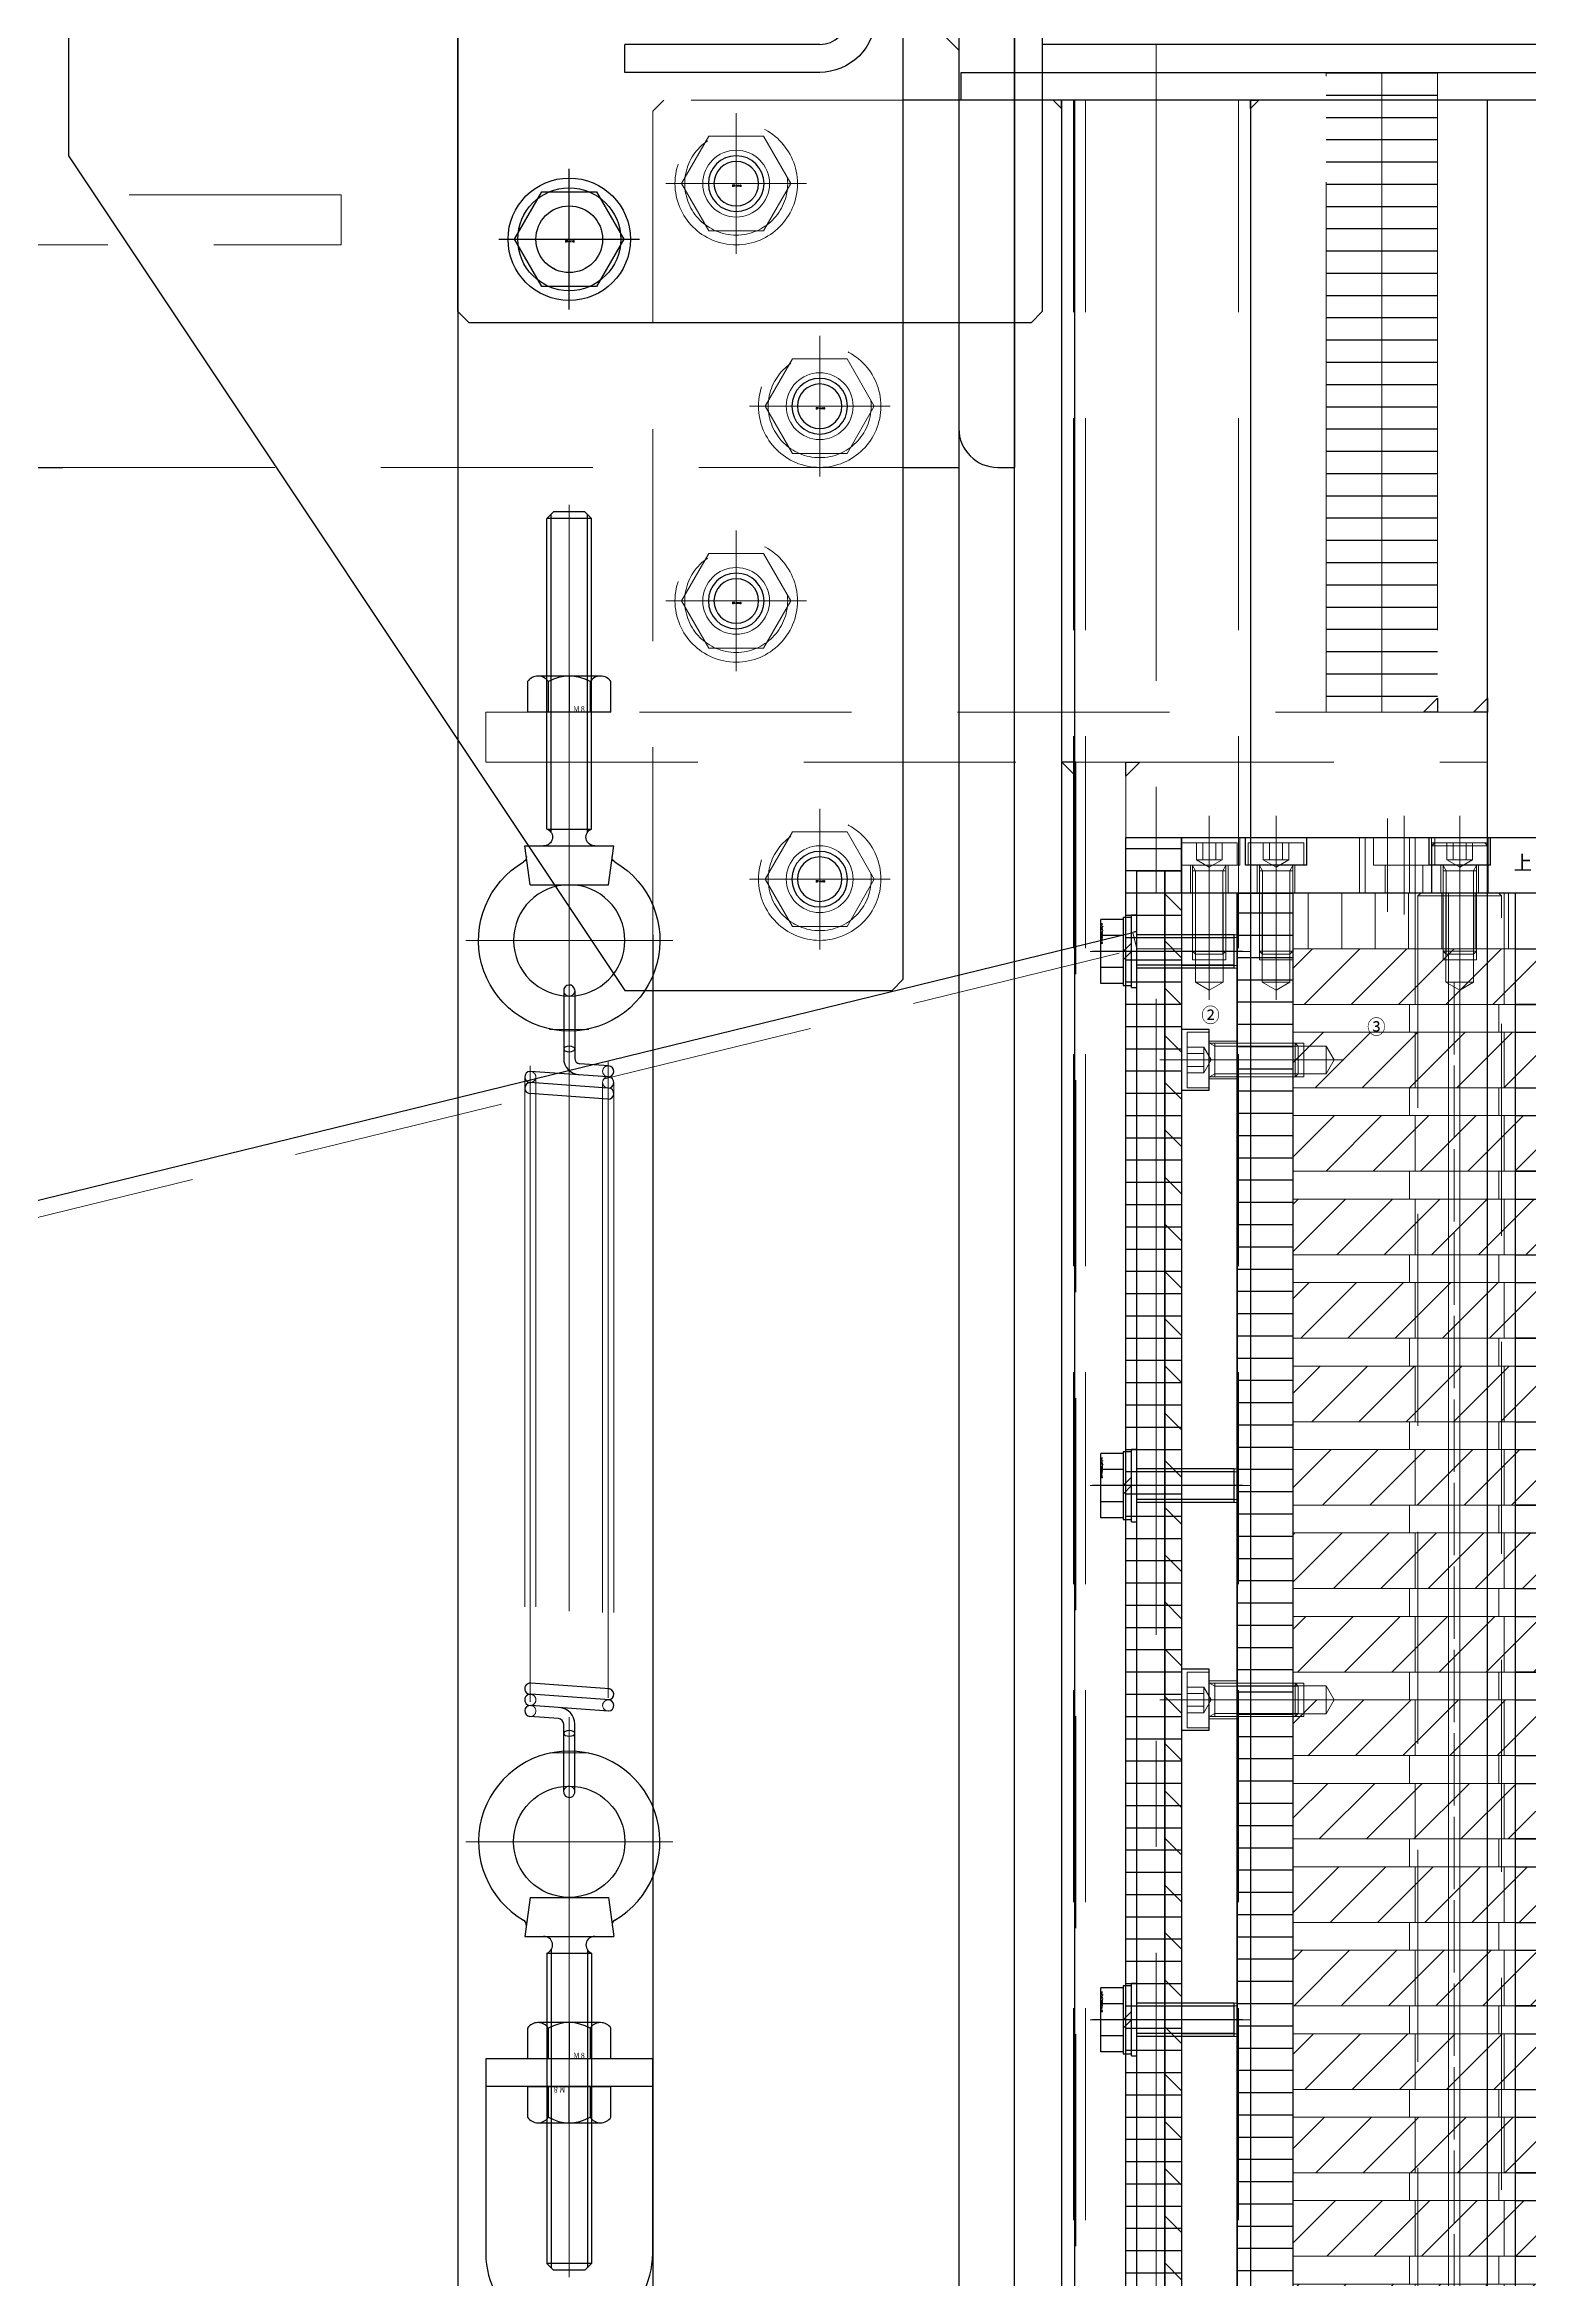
# Model space of a CAD drawing. Header units: millimetres. Extents: x -16130 to 36813, y -8099 to 27484.
# Drawn here: x 23493.6 to 23760.4, y 4393.5 to 4795.1 of the extents above; entities that cross this region are included whole.
import ezdxf

# ---------------------------------------------------------------- set-up
doc = ezdxf.new("R2010")
doc.units = ezdxf.units.MM
doc.header["$LTSCALE"] = 6
for name, pattern in [('CENTER2', [28.575, 19.05, -3.175, 3.175, -3.175]), ('HIDDEN', [9.525, 6.35, -3.175]), ('PHANTOM2', [31.75, 15.875, -3.175, 3.175, -3.175, 3.175, -3.175])]:
    doc.linetypes.add(name, pattern=pattern)
for name, color, linetype, lineweight in [('04_HIDDEN', 2, 'HIDDEN', 13), ('05_CENTER', 4, 'CENTER2', 13), ('06_PHANTOM', 2, 'PHANTOM2', 13)]:
    doc.layers.add(name, color=color, linetype=linetype, lineweight=lineweight)
doc.layers.add('10_DRAFT', color=8, linetype='Continuous', lineweight=0, plot=False)
doc.styles.add('KANJI0', font='txt.shx', dxfattribs={"width": 0.9, "height": 30, "bigfont": 'bigfont'})
doc.styles.add('KSS_TXT', font='txt.shx', dxfattribs={"bigfont": 'extfont2.shx'})
doc.styles.add('KSS_TXT_L', font='txt.shx', dxfattribs={"height": 3, "bigfont": 'extfont2.shx'})

# ---------------------------------------------------------------- blocks, each defined once
blk = doc.blocks.new('A$C2B834F33_1_1')
at = {"color": 0}
for p, q in [((0, 0), (-100, 0)), ((-100, -3), (-100, 0)), ((0, 0), (0, -100)), ((-93, -10), (-20, -10)), ((-10, -20), (-10, -93)), ((-3, -100), (0, -100))]:
    blk.add_line(p, q, dxfattribs=at)
for centre, radius, start, end in [((-93, -3), 7, 180, 270), ((-20, -20), 10, 0, 90), ((-3, -93), 7, 180, 270)]:
    blk.add_arc(centre, radius, start, end, dxfattribs=at)
blk = doc.blocks.new('A$C6A451463_1_1')
at = {"color": 0}
for p, q in [((-93, -10), (-210, -10)), ((-210, -100), (-210, -10)), ((-25, -10), (-10, -25)), ((-10, -93), (-10, -100)), ((-210, -100), (-171, -100)), ((-20, -100), (-10, -100))]:
    blk.add_line(p, q, dxfattribs=at)
at = {"layer": '04_HIDDEN'}
for p, q in [((-210, -25), (-201, -25)), ((-210, -25.9), (-201, -25.9)), ((-210, -34.1), (-201, -34.1)), ((-210, -35), (-201, -35)), ((-210, -75), (-201, -75)), ((-210, -75.9), (-201, -75.9)), ((-210, -84.1), (-201, -84.1)), ((-210, -85), (-201, -85)), ((-171, -100), (-20, -100))]:
    blk.add_line(p, q, dxfattribs=at)
for points in [[(-210, -100), (-201, -100), (-201, -10), (-210, -10)], [(-201, -60), (-121, -60), (-121, -51), (-201, -51)]]:
    blk.add_lwpolyline(points, close=True, dxfattribs=at)
at = {"layer": '05_CENTER'}
for p, q in [((-215, -30), (-196, -30)), ((-215, -80), (-196, -80))]:
    blk.add_line(p, q, dxfattribs=at)
blk.add_blockref('A$C2B834F33_1_1', (0, 0))
blk = doc.blocks.new('A$C782A22E4_1_1_1')
at = {"color": 0}
blk.add_lwpolyline([(-595, -110), (664.13, -110), (664.13, -105), (-595, -105)], close=True, dxfattribs=at)
blk = doc.blocks.new('A$C59FA16D1_1_1')
at = {"color": 0}
blk.add_line((-1310, 2592), (-1310, -934), dxfattribs=at)
blk.add_lwpolyline([(-1395, 2592), (-1400, 2592), (-1400, -934), (-1300, -934), (-1300, 2592), (-1310, 2592)], dxfattribs=at)
blk.add_circle((-1380, 2457), 6, dxfattribs=at)
at = {"layer": '05_CENTER'}
for p, q in [((-1380, 2446.59), (-1380, 2467.41)), ((-1369.59, 2457), (-1390.41, 2457))]:
    blk.add_line(p, q, dxfattribs=at)
blk = doc.blocks.new('A$C4AB33B9E_1_1')
at = {"color": 0}
for p, q in [((6.5, 5), (6.5, 10)), ((17.5, 5), (17.5, 10)), ((39.5, 5), (39.5, 10)), ((50.5, 5), (50.5, 10)), ((17.5, 5), (6.5, 5)), ((50.5, 5), (39.5, 5))]:
    blk.add_line(p, q, dxfattribs=at)
blk.add_lwpolyline([(-5, 10), (60, 10), (60, 0), (-5, 0)], close=True, dxfattribs=at)
at = {"layer": '04_HIDDEN'}
for p, q in [((5.5, 5), (5.5, 10)), ((27, 10), (27, 0)), ((28, 10), (28, 0)), ((36, 10), (36, 0)), ((37, 10), (37, 0)), ((5.5, 5), (-5, 5)), ((-3.4, 0), (-3.4, 5)), ((3.4, 0), (3.4, 5)), ((8.6, 0), (8.6, 5)), ((15.4, 0), (15.4, 5)), ((41.6, 0), (41.6, 5)), ((48.4, 0), (48.4, 5))]:
    blk.add_line(p, q, dxfattribs=at)
at = {"layer": '04_HIDDEN', "color": 9}
for p, q in [((39.9, 0), (39.9, 10)), ((50.1, 0), (50.1, 10))]:
    blk.add_line(p, q, dxfattribs=at)
at = {"layer": '05_CENTER'}
for p, q in [((0, 13.86), (0, -3.86)), ((12, 13.86), (12, -3.86)), ((32, 13.39), (32, -3.39)), ((45, 13.86), (45, -3.86))]:
    blk.add_line(p, q, dxfattribs=at)
at = {"layer": '10_DRAFT'}
for p, q in [((35, 13.86), (35, -3.86)), ((29.5, 5), (29.5, 10)), ((40.5, 5), (40.5, 10)), ((40.5, 5), (29.5, 5)), ((31.6, 0), (31.6, 5)), ((38.4, 0), (38.4, 5))]:
    blk.add_line(p, q, dxfattribs=at)
at = {"layer": '10_DRAFT', "style": 'KSS_TXT'}
blk.add_text('上', height=3, dxfattribs=at).set_placement((54.69, 3.84))
blk = doc.blocks.new('A$C5D937532_1_1')
at = {"color": 0}
blk.add_lwpolyline([(-43, -405), (7, -405), (7, 0), (-43, 0)], close=True, dxfattribs=at)
at = {"layer": '04_HIDDEN'}
for p, q in [((-39, 0), (-39, -12)), ((-38.5, 0), (-38.5, -16)), ((-33.5, 0), (-33.5, -16)), ((-33, 0), (-33, -12)), ((-6, 0), (-6, -12)), ((-5.5, 0), (-5.5, -16)), ((-0.5, 0), (-0.5, -16)), ((0, 0), (0, -12)), ((-33, -12), (-39, -12)), ((0, -12), (-6, -12)), ((-36, -17.44), (-38.5, -16)), ((-33.5, -16), (-38.5, -16)), ((-33.5, -16), (-36, -17.44)), ((-3, -17.44), (-5.5, -16)), ((-0.5, -16), (-5.5, -16)), ((-0.5, -16), (-3, -17.44)), ((-43, -27), (-31, -27)), ((-43, -27.5), (-27, -27.5)), ((-31, -27), (-31, -33)), ((-27, -27.5), (-25.56, -30)), ((-27, -27.5), (-27, -32.5)), ((-25.56, -30), (-27, -32.5)), ((-43, -32.5), (-27, -32.5)), ((-43, -33), (-31, -33)), ((-43, -142), (-31, -142)), ((-43, -142.5), (-27, -142.5)), ((-31, -142), (-31, -148)), ((-27, -142.5), (-25.56, -145)), ((-27, -142.5), (-27, -147.5)), ((-43, -147.5), (-27, -147.5)), ((-43, -148), (-31, -148)), ((-25.56, -145), (-27, -147.5))]:
    blk.add_line(p, q, dxfattribs=at)
at = {"layer": '05_CENTER'}
for p, q in [((-36, 2.19), (-36, -19.18)), ((-3, 2.19), (-3, -19.18)), ((-45.19, -30), (-23.82, -30)), ((-45.19, -145), (-23.82, -145))]:
    blk.add_line(p, q, dxfattribs=at)
at = {"layer": '10_DRAFT', "style": 'KSS_TXT'}
blk.add_text('③', height=3, dxfattribs=at).set_placement((-19.63, -25.64))
blk = doc.blocks.new('A$C42137086_1_1')
at = {"color": 0}
for p, q in [((0, -24.5), (-5, -24.5)), ((0, -35.5), (0, -24.5)), ((0, -35.5), (-5, -35.5)), ((0, -139.5), (-5, -139.5)), ((0, -150.5), (0, -139.5)), ((0, -150.5), (-5, -150.5))]:
    blk.add_line(p, q, dxfattribs=at)
blk.add_lwpolyline([(-5, -405), (5, -405), (5, 0), (-5, 0)], close=True, dxfattribs=at)
at = {"layer": '04_HIDDEN'}
for p, q in [((-3, 0), (-3, -12)), ((-2.5, 0), (-2.5, -16)), ((2.5, 0), (2.5, -16)), ((3, 0), (3, -12)), ((3, -12), (-3, -12)), ((0, -17.44), (-2.5, -16)), ((2.5, -16), (-2.5, -16)), ((2.5, -16), (0, -17.44)), ((5, -26.6), (0, -26.6)), ((5, -33.4), (0, -33.4)), ((5, -141.6), (0, -141.6)), ((5, -148.4), (0, -148.4))]:
    blk.add_line(p, q, dxfattribs=at)
at = {"layer": '04_HIDDEN', "color": 9}
for p, q in [((-5, -7.5), (5, -7.5)), ((-5, -8), (5, -8)), ((-5, -13), (5, -13)), ((-5, -13.5), (5, -13.5)), ((-5, -103.5), (5, -103.5)), ((-5, -104), (5, -104)), ((-5, -109), (5, -109)), ((-5, -109.5), (5, -109.5)), ((-5, -199.5), (5, -199.5)), ((-5, -200), (5, -200)), ((-5, -205), (5, -205)), ((-5, -205.5), (5, -205.5))]:
    blk.add_line(p, q, dxfattribs=at)
at = {"layer": '05_CENTER'}
for p, q in [((0, 2.19), (0, -19.18)), ((-8.86, -30), (8.86, -30)), ((-8.86, -145), (8.86, -145))]:
    blk.add_line(p, q, dxfattribs=at)
at = {"layer": '05_CENTER', "color": 9}
for p, q in [((-7.5, -10.5), (7.5, -10.5)), ((-7.5, -106.5), (7.5, -106.5)), ((-7.5, -202.5), (7.5, -202.5))]:
    blk.add_line(p, q, dxfattribs=at)
at = {"layer": '10_DRAFT', "style": 'KSS_TXT'}
blk.add_text('②', height=3, dxfattribs=at).set_placement((-1.43, -23.54))
blk = doc.blocks.new('A$C63852907_1_1_1')
at = {"color": 0}
for p, q in [((-4.5, 9), (-5, 8.5)), ((-5, 0), (-5, 8.5)), ((-5, 8.5), (5, 8.5)), ((-4.5, 9), (4.5, 9)), ((4.5, 9), (5, 8.5)), ((5, 8.5), (5, 0)), ((-7.5, -0.5), (7.5, -0.5))]:
    blk.add_line(p, q, dxfattribs=at)
blk.add_lwpolyline([(-7, -405), (7, -405), (7.5, -404.5), (7.5, -0.5), (7, 0), (-7, 0), (-7.5, -0.5), (-7.5, -404.5)], close=True, dxfattribs=at)
at = {"layer": '05_CENTER'}
blk.add_line((0, 12.86), (0, -417.86), dxfattribs=at)
blk = doc.blocks.new('CBS6-16b_1_1_1')
at = {"color": 0}
for p, q in [((-4, 5), (-4, -5)), ((0, 5), (-4, 5)), ((0, 5), (0, -5)), ((0, 3), (15.46, 3)), ((0.06, 3), (1, 2.46)), ((1, 3), (1, -3)), ((1, 2.46), (16, 2.46)), ((15.46, 3), (15.46, -3)), ((15.46, 3), (16, 2.46)), ((16, 2.46), (16, -2.46)), ((0, -3), (15.46, -3)), ((0.06, -3), (1, -2.46)), ((1, -2.46), (16, -2.46)), ((15.46, -3), (16, -2.46)), ((0, -5), (-4, -5))]:
    blk.add_line(p, q, dxfattribs=at)
at = {"layer": '04_HIDDEN', "color": 0}
for p, q in [((-1, 2.31), (-4, 2.31)), ((-4, 1.15), (-1, 1.15)), ((-1, 2.31), (0.33, 0)), ((-1, 2.31), (-1, -2.31)), ((-4, -1.15), (-1, -1.15)), ((-4, -2.31), (-1, -2.31)), ((0.33, 0), (-1, -2.31))]:
    blk.add_line(p, q, dxfattribs=at)
at = {"layer": '05_CENTER', "color": 0}
blk.add_line((-4.82, 0), (16.83, 0), dxfattribs=at)
blk = doc.blocks.new('A$C0825307D_1_1')
for name, p in [('A$C4AB33B9E_1_1', (5, 202.5)), ('A$C42137086_1_1', (5, 202.5)), ('A$C5D937532_1_1', (53, 202.5))]:
    blk.add_blockref(name, p)
at = {"layer": '04_HIDDEN'}
blk.add_blockref('A$C63852907_1_1_1', (50, 202.5), dxfattribs=at)
at = {"layer": '04_HIDDEN', "color": 4, "rotation": 270}
for p in [(5, 207.5), (17, 207.5), (50, 207.5)]:
    blk.add_blockref('CBS6-16b_1_1_1', p, dxfattribs=at)
at = {"layer": '04_HIDDEN', "color": 4}
for p in [(5, 172.5), (5, 57.5)]:
    blk.add_blockref('CBS6-16b_1_1_1', p, dxfattribs=at)
blk = doc.blocks.new('A$C43D50A63_1_1')
h = blk.add_hatch()
h.set_pattern_fill('_USER', color=3, scale=6, angle=45, pattern_type=0)
h.set_pattern_definition([(45, (-8147.3205, -26429.961), (-4.2426407, 4.2426407), [])])
h.paths.add_polyline_path([(-8, 10), (-29, 10), (-29, 0), (-8, 0)])
h.paths.add_polyline_path([(-1, 10), (-8, 10), (-8, 0), (-1, 0)])
h.paths.add_polyline_path([(0, 10), (-1, 10), (-1, 0), (0, 0)])
h.paths.add_polyline_path([(8, 10), (0, 10), (0, 0), (8, 0)])
h.paths.add_polyline_path([(21, 10), (8, 10), (8, 0), (21, 0)])
h.paths.add_polyline_path([(29.23, 10), (21, 10), (21, 0), (29.23, 0)])
h.paths.add_polyline_path([(37.26, 10), (29.23, 10), (29.23, 0), (37.26, 0)])
at = {"color": 0}
blk.add_line((21, 10), (21, 0), dxfattribs=at)
blk.add_lwpolyline([(-29, 10), (37.26, 10), (37.26, 0), (-29, 0)], close=True, dxfattribs=at)
at = {"layer": '04_HIDDEN'}
for p, q in [((-7, 10), (-7, 0)), ((9, 10), (9, 0))]:
    blk.add_line(p, q, dxfattribs=at)
at = {"layer": '04_HIDDEN', "color": 9}
for p, q in [((-1, 10), (-1, 0)), ((28, 10), (28, 0))]:
    blk.add_line(p, q, dxfattribs=at)
at = {"layer": '05_CENTER'}
blk.add_line((1, 15.5), (1, -5.5), dxfattribs=at)
blk = doc.blocks.new('A$C4F4128C7_1_1')
at = {"color": 0}
blk.add_line((21, 5), (21, 0), dxfattribs=at)
blk.add_lwpolyline([(-29, 5), (29.63, 5), (29.63, 0), (-29, 0)], close=True, dxfattribs=at)
at = {"layer": '04_HIDDEN'}
for p, q in [((-8, 5), (-8, 0)), ((8, 5), (8, 0))]:
    blk.add_line(p, q, dxfattribs=at)
at = {"layer": '04_HIDDEN', "color": 9}
blk.add_line((-1, 5), (-1, 0), dxfattribs=at)
at = {"layer": '05_CENTER'}
blk.add_line((0, 9), (0, -4), dxfattribs=at)
blk = doc.blocks.new('A$C75237A7E_1_1')
h = blk.add_hatch()
h.set_pattern_fill('_USER', color=3, scale=6, angle=90, pattern_type=0)
h.set_pattern_definition([(90, (-9729.3424, -24487.993), (-6, 4e-16), [])])
h.paths.add_polyline_path([(29.63, 10), (21, 10), (21, 0), (29.63, 0)])
h.paths.add_polyline_path([(21, 10), (8, 10), (8, 0), (21, 0)])
h.paths.add_polyline_path([(8, 10), (0, 10), (0, 0), (8, 0)])
h.paths.add_polyline_path([(0, 10), (-1, 10), (-1, 0), (0, 0)])
h.paths.add_polyline_path([(-1, 10), (-8, 10), (-8, 0), (-1, 0)])
h.paths.add_polyline_path([(-8, 10), (-29, 10), (-29, 0), (-8, 0)])
at = {"color": 0}
blk.add_line((21, 10), (21, 0), dxfattribs=at)
blk.add_lwpolyline([(-29, 10), (29.63, 10), (29.63, 0), (-29, 0)], close=True, dxfattribs=at)
at = {"layer": '04_HIDDEN'}
for p, q in [((-7, 10), (-7, 0)), ((9, 10), (9, 0))]:
    blk.add_line(p, q, dxfattribs=at)
at = {"layer": '04_HIDDEN', "color": 9}
blk.add_line((-1, 10), (-1, 0), dxfattribs=at)
at = {"layer": '05_CENTER'}
blk.add_line((1, 15), (1, -5), dxfattribs=at)
blk = doc.blocks.new('A$C574158FF_1_1_1')
h = blk.add_hatch()
h.set_pattern_fill('_USER', color=3, scale=4, pattern_type=0)
h.set_pattern_definition([(0, (112.774, 139.052), (0, 4), [])])
h.paths.add_polyline_path([(10, 0), (0, 0), (0, -405), (10, -405)])
at = {"color": 3}
blk.add_lwpolyline([(10, 0), (0, 0), (0, -405), (10, -405)], close=True, dxfattribs=at)
blk = doc.blocks.new('A$C2D3A72E1_1_1')
for p, q in [((68.63, 202.5), (50, 202.5)), ((50, 192.5), (76.26, 192.5)), ((50, 182.5), (68.63, 182.5)), ((76.26, 182.5), (50, 182.5)), ((50, 177.5), (76.26, 177.5)), ((50, 167.5), (68.63, 167.5)), ((50, 162.5), (76.26, 162.5)), ((50, 152.5), (68.63, 152.5)), ((76.26, 152.5), (50, 152.5)), ((50, 147.5), (76.26, 147.5)), ((50, 137.5), (68.63, 137.5)), ((50, 132.5), (76.26, 132.5)), ((50, 122.5), (68.63, 122.5)), ((76.26, 122.5), (50, 122.5)), ((50, 117.5), (76.26, 117.5)), ((50, 107.5), (68.63, 107.5)), ((50, 102.5), (76.26, 102.5)), ((50, 92.5), (68.63, 92.5)), ((76.26, 92.5), (50, 92.5)), ((50, 87.5), (76.26, 87.5)), ((50, 77.5), (68.63, 77.5)), ((50, 72.5), (76.26, 72.5)), ((50, 62.5), (68.63, 62.5)), ((76.26, 62.5), (50, 62.5)), ((50, 57.5), (76.26, 57.5)), ((50, 47.5), (68.63, 47.5)), ((50, 42.5), (76.26, 42.5)), ((50, 32.5), (68.63, 32.5)), ((76.26, 32.5), (50, 32.5)), ((50, 27.5), (76.26, 27.5)), ((50, 17.5), (68.63, 17.5)), ((50, 12.5), (76.26, 12.5)), ((50, 2.5), (68.63, 2.5)), ((76.26, 2.5), (50, 2.5)), ((50, -2.5), (76.26, -2.5)), ((50, -12.5), (68.63, -12.5)), ((50, -17.5), (76.26, -17.5)), ((50, -27.5), (68.63, -27.5)), ((76.26, -27.5), (50, -27.5)), ((50, -32.5), (76.26, -32.5)), ((50, -42.5), (68.63, -42.5))]:
    blk.add_line(p, q)
at = {"xscale": -1}
blk.add_blockref('A$C574158FF_1_1_1', (10, 202.5), dxfattribs=at)
at = {"layer": '04_HIDDEN'}
for name, p in [('A$C75237A7E_1_1', (39, 192.5)), ('A$C43D50A63_1_1', (39, 182.5)), ('A$C4F4128C7_1_1', (39, 177.5)), ('A$C43D50A63_1_1', (39, 167.5)), ('A$C4F4128C7_1_1', (39, 162.5)), ('A$C43D50A63_1_1', (39, 152.5)), ('A$C4F4128C7_1_1', (39, 147.5)), ('A$C43D50A63_1_1', (39, 137.5)), ('A$C4F4128C7_1_1', (39, 132.5)), ('A$C43D50A63_1_1', (39, 122.5)), ('A$C4F4128C7_1_1', (39, 117.5)), ('A$C43D50A63_1_1', (39, 107.5)), ('A$C4F4128C7_1_1', (39, 102.5)), ('A$C43D50A63_1_1', (39, 92.5)), ('A$C4F4128C7_1_1', (39, 87.5)), ('A$C43D50A63_1_1', (39, 77.5)), ('A$C4F4128C7_1_1', (39, 72.5)), ('A$C43D50A63_1_1', (39, 62.5)), ('A$C4F4128C7_1_1', (39, 57.5)), ('A$C43D50A63_1_1', (39, 47.5)), ('A$C4F4128C7_1_1', (39, 42.5)), ('A$C43D50A63_1_1', (39, 32.5)), ('A$C4F4128C7_1_1', (39, 27.5)), ('A$C43D50A63_1_1', (39, 17.5)), ('A$C4F4128C7_1_1', (39, 12.5)), ('A$C43D50A63_1_1', (39, 2.5)), ('A$C4F4128C7_1_1', (39, -2.5)), ('A$C43D50A63_1_1', (39, -12.5)), ('A$C4F4128C7_1_1', (39, -17.5)), ('A$C43D50A63_1_1', (39, -27.5)), ('A$C4F4128C7_1_1', (39, -32.5)), ('A$C43D50A63_1_1', (39, -42.5)), ('A$C4F4128C7_1_1', (39, -47.5)), ('A$C43D50A63_1_1', (39, -57.5))]:
    blk.add_blockref(name, p, dxfattribs=at)
blk = doc.blocks.new('A$C7E6C0F0D_1_1')
for name, p in [('A$C0825307D_1_1', (0, 0)), ('A$C2D3A72E1_1_1', (10, 0))]:
    blk.add_blockref(name, p)
blk = doc.blocks.new('A$C30B32F76_1_1')
at = {"color": 0}
blk.add_line((-15, -12), (-45, -12), dxfattribs=at)
blk.add_lwpolyline([(-15, -7), (-45, -7), (-45, -42, 1.000008), (-15, -42)], format="xyb", close=True, dxfattribs=at)
at = {"layer": '05_CENTER'}
blk.add_line((-30, -2), (-30, -17), dxfattribs=at)
blk = doc.blocks.new('A$C63605BD2_1_1_1')
at = {"color": 0}
blk.add_line((-490, 77), (-5.71, 195.41), dxfattribs=at)
blk.add_lwpolyline([(0, -206.5), (-5, -206.5), (-5, 206.5), (0, 206.5)], close=True, dxfattribs=at)
at = {"color": 3}
blk.add_arc((-4.25, 190.76), 4.88, 98.8311, 107.431, dxfattribs=at)
at = {"layer": '04_HIDDEN'}
for p, q in [((-5, 192.5), (-5.71, 195.41)), ((-489.29, 74.09), (-5, 192.5)), ((-5, 192.5), (0, 192.5))]:
    blk.add_line(p, q, dxfattribs=at)
at = {"layer": '05_CENTER'}
for p, q in [((-13.38, 192), (8.47, 192)), ((-13.38, 96), (8.47, 96)), ((-13.38, 0), (8.47, 0))]:
    blk.add_line(p, q, dxfattribs=at)
at = {"color": 0}
blk.add_blockref('A$C30B32F76_1_1', (-77, 0), dxfattribs=at)
blk = doc.blocks.new('A$C3DDA7359_1_1')
at = {"color": 0}
for p, q in [((-5.77, 2.5), (-5.77, 6.5)), ((-5.77, 6.5), (5.77, 6.5)), ((-2.89, 2.5), (-2.89, 6.5)), ((2.89, 2.5), (2.89, 6.5)), ((5.77, 2.5), (5.77, 6.5)), ((-6.5, 1), (6.5, 1)), ((-6.5, 1), (-6.5, 0)), ((-6.1, 2.5), (-6.1, 1)), ((6.1, 2.5), (-6.1, 2.5)), ((0, 1), (-1.5, 2.5)), ((0, 2.5), (1.5, 1)), ((6.1, 1), (6.1, 2.5)), ((6.5, 0), (6.5, 1)), ((-6.5, 0), (6.5, 0))]:
    blk.add_line(p, q, dxfattribs=at)
at = {"color": 0, "linetype": 'CENTER2'}
blk.add_line((0, -19), (0, 8), dxfattribs=at)
at = {"color": 0, "linetype": 'HIDDEN'}
for p, q in [((-3, -17.5), (-3, 0)), ((-2.46, -17.5), (-2.46, 0)), ((2.46, -17.5), (2.46, 0)), ((3, -17.5), (3, 0)), ((-3, -17.5), (3, -17.5))]:
    blk.add_line(p, q, dxfattribs=at)
at = {"layer": '10_DRAFT', "style": 'KSS_TXT_L'}
blk.add_text('BT-M6x20L,SW,PW', height=0.3, dxfattribs=at).set_placement((1.37, 6.16))
blk = doc.blocks.new('A$C024E6B9C_1_1')
h = blk.add_hatch()
h.set_pattern_fill('_USER', color=3, scale=6, angle=135, pattern_type=0)
h.set_pattern_definition([(135, (-9703.3895, -25683.6584), (-4.2426407, -4.2426407), [])])
h.paths.add_polyline_path([(3, 206.5), (0, 206.5), (0, 192.5), (3, 192.5)])
h.paths.add_polyline_path([(3, 192.5), (0, 192.5), (0, 192), (3, 192)])
h.paths.add_polyline_path([(0, -206.5), (3, -206.5), (3, 192), (0, 192)])
at = {"color": 0}
blk.add_lwpolyline([(3, -206.5), (0, -206.5), (0, 206.5), (3, 206.5)], close=True, dxfattribs=at)
at = {"layer": '04_HIDDEN', "color": 0}
blk.add_line((0, 192.5), (3, 192.5), dxfattribs=at)
at = {"layer": '05_CENTER'}
for p, q in [((-6.12, 192), (9.06, 192)), ((-6.12, 96), (9.06, 96)), ((-6.12, 0), (9.06, 0))]:
    blk.add_line(p, q, dxfattribs=at)
blk = doc.blocks.new('A$C5957702E_1_1')
blk.add_blockref('A$C63605BD2_1_1_1', (-3, -192))
at = {"color": 3}
blk.add_blockref('A$C024E6B9C_1_1', (-3, -192), dxfattribs=at)
at = {"rotation": 90}
for p in [(-8, 0), (-8, -96), (-8, -192)]:
    blk.add_blockref('A$C3DDA7359_1_1', p, dxfattribs=at)
blk = doc.blocks.new('A$C21800152_1_1')
for points in [[(-45, -2292), (-45, -2320), (-47, -2322), (-135, -2322), (-135, 43), (-30, 43)], [(15, -107), (15, -2129)]]:
    blk.add_lwpolyline(points)
at = {"color": 3}
for points in [[(-135, -67), (-132.5, -67), (-132.5, -67), (-135, -64.5)], [(-126, -67), (-123.5, -67), (-123.5, -67), (-126, -64.5)], [(-70, -76), (-72.5, -76), (-72.5, -76), (-70, -78.5)], [(-61, -76), (-58.5, -76), (-58.5, -76), (-61, -78.5)]]:
    blk.add_lwpolyline(points, close=True, dxfattribs=at)
at = {"layer": '04_HIDDEN'}
for p, q in [((26, -76), (26, -67)), ((26.75, -76), (26.75, -67)), ((33.25, -76), (33.25, -67)), ((34, -76), (34, -67))]:
    blk.add_line(p, q, dxfattribs=at)
for points in [[(-126, 43), (-126, -67), (-135, -67), (-135, 43)], [(45, -76), (-135, -76), (-135, -67), (45, -67)], [(-61, -2229), (-70, -2229), (-70, -76), (-61, -76)]]:
    blk.add_lwpolyline(points, close=True, dxfattribs=at)
blk.add_lwpolyline([(-30, 43), (13, 43), (15, 41), (15, -107)], dxfattribs=at)
for centre in [(0, 28), (-15, -12), (0, -47), (-15, -97)]:
    blk.add_circle(centre, 6, dxfattribs=at)
at = {"layer": '05_CENTER'}
for p, q in [((0, 17.94), (0, 38.06)), ((10.06, 28), (-10.06, 28)), ((-15, -22.06), (-15, -1.94)), ((-4.94, -12), (-25.06, -12)), ((0, -57.06), (0, -36.94)), ((10.06, -47), (-10.06, -47)), ((30, -62.71), (30, -80.59)), ((-15, -107.06), (-15, -86.94)), ((-4.94, -97), (-25.06, -97))]:
    blk.add_line(p, q, dxfattribs=at)
blk = doc.blocks.new('A$C495357C8_1_1')
h = blk.add_hatch()
h.set_pattern_fill('_USER', color=3, scale=4, pattern_type=0)
h.set_pattern_definition([(0, (-21691.6393, -19941.3557), (0, 4), [])])
h.paths.add_polyline_path([(-10, -425), (0, -425), (0, 0), (-10, 0)])
at = {"color": 3}
blk.add_lwpolyline([(0, 0), (-10, 0), (-10, -425), (0, -425)], close=True, dxfattribs=at)
blk = doc.blocks.new('A$C491655AE_1_1_1_1')
at = {"color": 0, "linetype": 'CENTER2'}
for p, q in [((0, -12.64), (0, 12.64)), ((-12.64, 0), (12.64, 0))]:
    blk.add_line(p, q, dxfattribs=at)
at = {"color": 0}
for p, q in [((-9.81, 0), (-4.91, 8.5)), ((-4.91, 8.5), (4.91, 8.5)), ((4.91, 8.5), (9.81, 0)), ((-4.91, -8.5), (-9.81, 0)), ((9.81, 0), (4.91, -8.5)), ((4.91, -8.5), (-4.91, -8.5))]:
    blk.add_line(p, q, dxfattribs=at)
for radius in [11, 9.25]:
    blk.add_circle((0, 0), radius, dxfattribs=at)
at = {"layer": '10_DRAFT', "style": 'KSS_TXT_L'}
blk.add_text('BT-M10', height=0.3, dxfattribs=at).set_placement((-0.7, -0.54))
blk = doc.blocks.new('M10Tz_1_1_1')
at = {"color": 0}
for radius in [5, 4]:
    blk.add_circle((0, 0), radius, dxfattribs=at)
at = {"layer": '05_CENTER'}
for p, q in [((0, -8.34), (0, 8.34)), ((8.34, 0), (-8.34, 0))]:
    blk.add_line(p, q, dxfattribs=at)
blk = doc.blocks.new('A$C5E840E17_1_1')
at = {"color": 0}
for p, q in [((-35, 245.5), (0, 245.5)), ((5, 240.5), (5, 170.5)), ((-40, 226.85), (-40, 184.15)), ((-40, 226.85), (5, 226.85)), ((-40, 184.15), (5, 184.15)), ((0, 165.5), (-35, 165.5))]:
    blk.add_line(p, q, dxfattribs=at)
blk.add_lwpolyline([(13, 255.5), (-133, 255.5), (-135, 253.5), (-135, 145.5), (-35, -4.5), (13, -4.5), (15, -2.5), (15, 253.5)], close=True, dxfattribs=at)
blk.add_lwpolyline([(-35, 245.5), (-35, 250.5), (0, 250.5, -0.414214), (10, 240.5), (10, 170.5, -0.414214), (0, 160.5), (-35, 160.5), (-35, 165.5)], format="xyb", dxfattribs=at)
at = {"color": 3}
for points in [[(5, 224.05), (2.5, 224.05), (2.5, 224.05), (5, 221.55)], [(5, 186.95), (2.5, 186.95), (2.5, 186.95), (5, 189.45)]]:
    blk.add_lwpolyline(points, close=True, dxfattribs=at)
at = {"color": 0}
for centre, start, end in [((0, 240.5), 0, 90), ((0, 170.5), 270, 0)]:
    blk.add_arc(centre, 5, start, end, dxfattribs=at)
at = {"layer": '04_HIDDEN'}
for p, q in [((-40, 224.05), (5, 224.05)), ((-40, 186.95), (5, 186.95))]:
    blk.add_line(p, q, dxfattribs=at)
at = {"layer": '05_CENTER'}
blk.add_line((-44.02, 205.5), (10, 205.5), dxfattribs=at)
at = {"extrusion": (0, 0, -1), "zscale": -1}
for p in [(15, 140.5), (0, 100.5), (15, 65.5), (0, 15.5)]:
    blk.add_blockref('M10Tz_1_1_1', p, dxfattribs=at)
blk = doc.blocks.new('A$C46A36AD3_1_1')
at = {"color": 0}
for p, q in [((80, 30), (-20, 30)), ((-20, 30), (-20, 27)), ((80, 25), (80, 30)), ((-20, 20), (-130, 20)), ((-130, -70), (-130, 20)), ((-135, 0), (-116, 0)), ((-135, -50), (-116, -50)), ((-130, -70), (-20, -70))]:
    blk.add_line(p, q, dxfattribs=at)
blk.add_lwpolyline([(85, 23), (85, -123), (83, -125), (-18, -125), (-20, -123), (-20, 23), (-18, 25), (83, 25)], close=True, dxfattribs=at)
for centre in [(0, -10), (45, -60), (0, -110)]:
    blk.add_circle(centre, 6, dxfattribs=at)
at = {"layer": '04_HIDDEN'}
for p, q in [((-20, 20), (-13, 20)), ((55, 20), (70, 5)), ((-130, 5), (-121, 5)), ((-130, 4.1), (-121, 4.1)), ((-130, -4.1), (-121, -4.1)), ((-130, -5), (-121, -5)), ((-130, -45), (-121, -45)), ((-130, -45.9), (-121, -45.9)), ((-130, -54.1), (-121, -54.1)), ((-130, -55), (-121, -55)), ((70, -63), (70, -70)), ((70, -70), (-20, -70))]:
    blk.add_line(p, q, dxfattribs=at)
for points in [[(-130, -70), (-121, -70), (-121, 20), (-130, 20)], [(-121, -30), (-41, -30), (-41, -21), (-121, -21)]]:
    blk.add_lwpolyline(points, close=True, dxfattribs=at)
at = {"layer": '05_CENTER'}
for p, q in [((0, -20.41), (0, 0.41)), ((10.41, -10), (-10.41, -10)), ((45, -70.41), (45, -49.59)), ((55.41, -60), (34.59, -60)), ((0, -120.41), (0, -99.59)), ((10.41, -110), (-10.41, -110))]:
    blk.add_line(p, q, dxfattribs=at)
at = {"layer": '04_HIDDEN'}
blk.add_blockref('A$C2B834F33_1_1', (80, 30), dxfattribs=at)
blk = doc.blocks.new('A$C09A07B3E_1_1')
for name, p in [('A$C46A36AD3_1_1', (0, 0)), ('A$C491655AE_1_1_1_1', (0, -10)), ('A$C491655AE_1_1_1_1', (45, -60)), ('A$C491655AE_1_1_1_1', (0, -110))]:
    blk.add_blockref(name, p)
blk = doc.blocks.new('A$C62F33C97_1_1')
for name, p in [('A$C09A07B3E_1_1', (-110, 217.5)), ('A$C5E840E17_1_1', (-65, -23))]:
    blk.add_blockref(name, p)
at = {"xscale": -1}
for name, p in [('A$C21800152_1_1', (-80, 89.5)), ('A$C495357C8_1_1', (-10, 0))]:
    blk.add_blockref(name, p, dxfattribs=at)
at = {"layer": '04_HIDDEN'}
for p in [(-80, 117.5), (-65, 77.5), (-80, 42.5), (-65, -7.5)]:
    blk.add_blockref('A$C491655AE_1_1_1_1', p, dxfattribs=at)
blk = doc.blocks.new('A$C402D1A1D_1_1')
at = {"color": 0}
for p, q in [((-7.03, -10), (-8, -17)), ((-7.03, -10), (7.03, -10)), ((7.03, -10), (8, -17)), ((-8, -17), (8, -17)), ((-4, -20), (4, -20)), ((-4, -20), (-4, -75.8)), ((-3.25, -19.37), (-3.25, -76.55)), ((3.25, -19.37), (3.25, -76.55)), ((4, -20), (4, -75.8)), ((4, -75.8), (-4, -75.8)), ((-4, -75.8), (-2.8, -77)), ((4, -75.8), (2.8, -77)), ((2.8, -77), (-2.8, -77))]:
    blk.add_line(p, q, dxfattribs=at)
blk.add_circle((0, 0), 10, dxfattribs=at)
for centre, radius, start, end in [((0, 0), 16.3, 300.1827, 239.8173), ((-8.7, -14.95), 1, 352.0928, 59.8173), ((8.7, -14.95), 1, 120.1827, 187.9072), ((-4.55, -18.55), 1.55, 290.7723, 91.8476), ((4.55, -18.55), 1.55, 88.1524, 249.2277)]:
    blk.add_arc(centre, radius, start, end, dxfattribs=at)
at = {"layer": '05_CENTER', "color": 0}
for p, q in [((0, 18.59), (0, -78.27)), ((-18.59, 0), (18.59, 0))]:
    blk.add_line(p, q, dxfattribs=at)
blk = doc.blocks.new('M8Nu_1_1_1_1')
at = {"color": 0}
for p, q in [((-7.5, 5.5), (-7.5, 0)), ((-7.5, 5.5), (-7.5, 0)), ((5.62, 6.5), (-5.62, 6.5)), ((5.62, 6.5), (-5.62, 6.5)), ((-3.75, 0), (-3.75, 5.5)), ((-3.75, 0), (-3.75, 5.5)), ((3.75, 5.5), (3.75, 0)), ((3.75, 5.5), (3.75, 0)), ((7.5, 0), (7.5, 5.5)), ((7.5, 0), (7.5, 5.5)), ((7.5, 0), (-7.5, 0))]:
    blk.add_line(p, q, dxfattribs=at)
at = {"color": 0, "linetype": 'CENTER2'}
blk.add_line((0, 6.5), (0, 0), dxfattribs=at)
at = {"color": 0}
for centre, radius, start, end in [((-5.62, 4.25), 2.25, 33.626, 146.374), ((-5.62, 4.25), 2.25, 33.626, 146.374), ((0, -1), 7.5, 60, 120), ((5.62, 4.25), 2.25, 33.626, 146.374)]:
    blk.add_arc(centre, radius, start, end, dxfattribs=at)
at = {"layer": '10_DRAFT', "style": 'KANJI0', "width": 0.82}
blk.add_text('Ｍ８', height=1, dxfattribs=at).set_placement((0.71, -0.03))
blk = doc.blocks.new('AWS16-100g_1_1')
at = {"color": 0}
for p, q in [((-129.85, 1.93), (-129.48, 7.07)), ((-128.48, -7.07), (-127.48, 6.93)), ((-126.49, -7.21), (-125.48, 6.93)), ((-124.49, -7.21), (-123.48, 6.93)), ((-18.52, -6.93), (-17.52, 7.07)), ((-16.52, -6.93), (-15.52, 7.07)), ((-14.52, -6.93), (-13.52, 7.03)), ((-143, 1), (-130.84, 1)), ((1, 1), (-11.16, 1)), ((-143, -1), (-130.84, -1)), ((-12.52, -7.07), (-12.15, -1.93)), ((1, -1), (-11.16, -1))]:
    blk.add_line(p, q, dxfattribs=at)
for centre, radius, start, end in [((-128.48, 7), 1, 355.9144, 175.9144), ((-126.48, 7), 1, 355.9144, 180), ((-124.48, 7), 1, 355.9144, 180), ((-16.52, 7), 1, 4.0856, 184.0856), ((-14.52, 7), 1, 4.0856, 184.0856), ((-143, 0), 1, 94.0856, 274.0856), ((-130.84, 2), 1, 270, 355.9144), ((-130.84, 2), 3, 270, 355.9144), ((-11.16, -2), 3, 90, 175.9144), ((1, 0), 1, 274.0856, 94.0856), ((-11.16, -2), 1, 90, 175.9144), ((-127.48, -7), 1, 184.0856, 4.0856), ((-125.48, -7), 1, 184.0856, 4.0856), ((-17.52, -7), 1, 175.9144, 355.9144), ((-15.52, -7), 1, 175.9144, 355.9144), ((-13.52, -7), 1, 175.9144, 355.9144)]:
    blk.add_arc(centre, radius, start, end, dxfattribs=at)
at = {"color": 0, "extrusion": (0, 0, -1)}
blk.add_ellipse((-132.5, 0), major_axis=(0, 1), ratio=0.5, start_param=3.141593, end_param=9.424778, dxfattribs=at)
blk.add_ellipse((-9.5, 0), major_axis=(0, 1), ratio=0.5, dxfattribs=at)
at = {"layer": '04_HIDDEN', "color": 0}
for centre, start, end in [((-128.48, 7), 175.9144, 355.9144), ((-126.48, 7), 175.9144, 0), ((-14.52, 7), 184.0856, 4.0856), ((-143, 0), 274.0856, 94.0856), ((1, 0), 94.0856, 274.0856), ((-127.48, -7), 4.0856, 184.0856), ((-15.52, -7), 355.9144, 175.9144), ((-13.52, -7), 355.9144, 175.9144)]:
    blk.add_arc(centre, 1, start, end, dxfattribs=at)
at = {"layer": '05_CENTER', "color": 0}
for p, q in [((-12.52, 7), (-130.48, 7)), ((3.75, 0), (-145.75, 0)), ((-136, -3.54), (-136, 3.54)), ((-6, 3.54), (-6, -3.54)), ((-11.83, -7), (-130, -7))]:
    blk.add_line(p, q, dxfattribs=at)
at = {"layer": '06_PHANTOM', "color": 0}
for p, q in [((-14.52, 8), (-126.48, 8)), ((-14.52, 6), (-126.48, 6)), ((-15.52, -6), (-127.48, -6)), ((-15.52, -8), (-127.48, -8))]:
    blk.add_line(p, q, dxfattribs=at)
blk = doc.blocks.new('A$C0B482DEA_1_1')
at = {"color": 4, "xscale": -1, "rotation": 180}
blk.add_blockref('A$C402D1A1D_1_1', (0, -41), dxfattribs=at)
for p in [(0, 0), (0, -242)]:
    blk.add_blockref('M8Nu_1_1_1_1', p)
at = {"color": 4, "rotation": 90}
blk.add_blockref('AWS16-100g_1_1', (0, -51.02), dxfattribs=at)
at = {"color": 4}
blk.add_blockref('A$C402D1A1D_1_1', (0, -203), dxfattribs=at)
at = {"rotation": 180}
blk.add_blockref('M8Nu_1_1_1_1', (0, -247), dxfattribs=at)
blk = doc.blocks.new('A$C427433EE_1_1')
h = blk.add_hatch()
h.set_pattern_fill('_USER', color=3, scale=4, pattern_type=0)
h.set_pattern_definition([(0, (-24717.962, -14857.9125), (0, 4), [])])
h.paths.add_polyline_path([(1256, 2412), (1246, 2412), (1246, 2369), (1256, 2369)])
h.paths.add_polyline_path([(1256, 2369), (1246, 2369), (1246, 2297), (1256, 2297)])
h = blk.add_hatch()
h.set_pattern_fill('_USER', color=3, scale=4, pattern_type=0)
h.set_pattern_definition([(0, (-24707.962, -14857.9125), (0, 4), [])])
h.paths.add_polyline_path([(1266, 2412), (1256, 2412), (1256, 2369), (1266, 2369)])
h.paths.add_polyline_path([(1266, 2369), (1256, 2369), (1256, 2297), (1266, 2297)])
at = {"layer": '06_PHANTOM'}
for points in [[(1256, 2297), (1246, 2297), (1246, 2412), (1256, 2412)], [(1266, 2297), (1256, 2297), (1256, 2412), (1266, 2412)]]:
    blk.add_lwpolyline(points, close=True, dxfattribs=at)
for name, p in [('A$C62F33C97_1_1', (1220, 2274.5)), ('A$C0B482DEA_1_1', (1110, 2297)), ('A$C7E6C0F0D_1_1', (1220, 2062)), ('A$C5957702E_1_1', (1220, 2254))]:
    blk.add_blockref(name, p)
blk = doc.blocks.new('A$C72827781_1_1')
at = {"color": 0}
for p, q in [((-245.76, 2370), (-245.76, 5)), ((-243.39, 2370), (-243.39, 5)), ((-211.76, 2370), (-211.76, 5))]:
    blk.add_line(p, q, dxfattribs=at)
blk.add_lwpolyline([(-263.76, 2375), (85.6, 2375), (85.6, 2370), (-263.76, 2370)], close=True, dxfattribs=at)
at = {"color": 3}
for points in [[(-245.76, 2370), (-247.26, 2370), (-247.26, 2370), (-245.76, 2368.5)], [(-211.76, 2370), (-210.26, 2370), (-210.26, 2370), (-211.76, 2368.5)]]:
    blk.add_lwpolyline(points, close=True, dxfattribs=at)
at = {"layer": '04_HIDDEN'}
for p, q in [((-243.61, 2370), (-243.61, 5)), ((-241.42, 2370), (-241.42, 5)), ((-213.91, 2370), (-213.91, 5))]:
    blk.add_line(p, q, dxfattribs=at)
at = {"layer": '05_CENTER'}
blk.add_line((-228.76, 2379.94), (-228.76, -15.78), dxfattribs=at)
blk = doc.blocks.new('A$C788C044D_1_1')
blk.add_blockref('A$C72827781_1_1', (-979.98, 0))

msp = doc.modelspace()

# ---------------------------------------------------------------- block references
for name, p in [('A$C782A22E4_1_1_1', (24267.87493, 4900.1782)), ('A$C59FA16D1_1_1', (24967.87493, 2303.1782)), ('A$C427433EE_1_1', (22477.87355, 2378.1782)), ('A$C6A451463_1_1', (23667.87493, 4819.1782)), ('A$C788C044D_1_1', (24902.04172, 2415.1782))]:
    msp.add_blockref(name, p)

doc.saveas('drawing.dxf')
